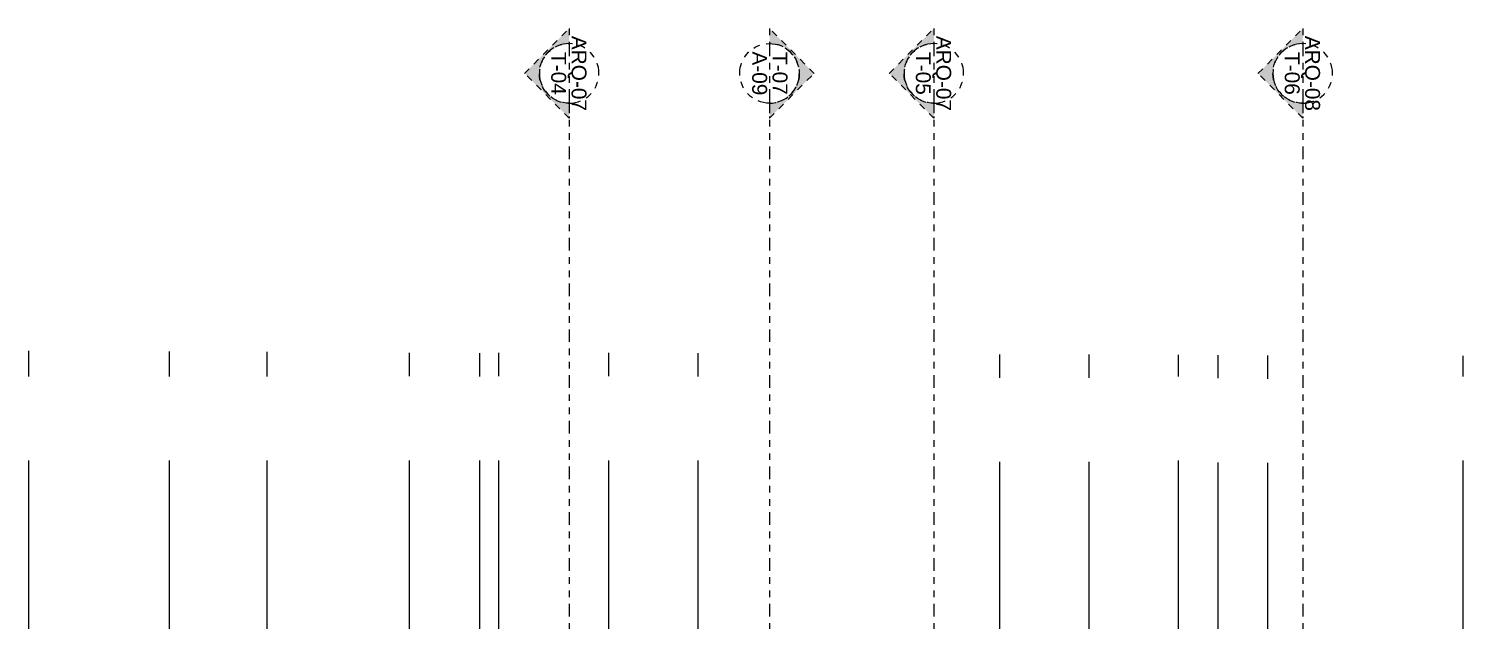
# Model space of a CAD drawing. Header units: metres. Extents: x -54 to 264, y -14 to 31.
# Drawn here: x 22.64 to 44.3, y 21.88 to 30.82 of the extents above; entities that cross this region are included whole.
import ezdxf
from ezdxf.enums import TextEntityAlignment as Align

# ---------------------------------------------------------------- set-up
doc = ezdxf.new("R2010")
doc.units = ezdxf.units.M
doc.header["$LTSCALE"] = 0.001
doc.linetypes.add('CENTERX2', pattern=[101.6, 63.5, -12.7, 12.7, -12.7])
doc.linetypes.add('DIVIDEX2', pattern=[63.5, 25.4, -12.7, 0, -12.7, 0, -12.7])
doc.layers.get('0').update_dxf_attribs({"lineweight": 13, "true_color": 0x000000})
for name, color, linetype, lineweight, true_color in [('JACH-Anotaciones-Lineas-CORTE', 7, 'DIVIDEX2', 18, 0x000000), ('JACH-Anotaciones-Lineas-CORTE @ 0.075', 7, 'DIVIDEX2', 18, 0x000000), ('JACH-Anotaciones-Lineas-EJES', 7, 'CENTERX2', 9, 0x666666)]:
    doc.layers.add(name, color=color, linetype=linetype, lineweight=lineweight, true_color=true_color)
doc.styles.add('01c-Arial-JACH(3mm)', font='arial.ttf', dxfattribs={"height": 3})

# ---------------------------------------------------------------- blocks, each defined once
blk = doc.blocks.new('*U290')
at = {"lineweight": 0, "ltscale": 100}
h = blk.add_hatch(color=256, dxfattribs=at)
h.dxf.hatch_style = 1
h.paths.add_polyline_path([(-815.98, 9), (-824.98, 0), (-821.98, 0, -1), (-809.98, 0), (-806.98, 0)])
at = {"lineweight": 0}
blk.add_lwpolyline([(-815.98, 9), (-824.98, 0), (-821.98, 0, -1), (-809.98, 0), (-806.98, 0), (-815.98, 9)], format="xyb", close=True, dxfattribs=at)
at = {"lineweight": 0, "ltscale": 100}
blk.add_lwpolyline([(-821.98, 0), (-809.98, 0)], dxfattribs=at)
at = {"linetype": 'DIVIDEX2', "lineweight": 0, "ltscale": 100}
blk.add_lwpolyline([(-810.48, 0), (-344.58, 0)], dxfattribs=at)
at = {"lineweight": 0, "ltscale": 100}
blk.add_circle((-815.98, 0), 6, dxfattribs=at)
at = {"lineweight": 0, "ltscale": 100, "style": '01c-Arial-JACH(3mm)'}
for tag, p in [('JACH-SECCIONMURO', (-815.98, 2.11)), ('NO.DEPLANO', (-815.98, -1.99))]:
    blk.add_attdef(tag, text='', height=3, dxfattribs=at).set_placement(p, align=Align.MIDDLE_CENTER)
blk = doc.blocks.new('*U648')
at = {"layer": 'JACH-Anotaciones-Lineas-CORTE @ 0.075'}
ref = blk.add_blockref('*U290', (36.302, -31.058), dxfattribs=dict(at, xscale=-0.075, yscale=0.075, zscale=0.075, rotation=90))
ref.add_attrib('NO.DEPLANO', 'ARQ-07', dxfattribs={"layer": '0', "lineweight": 0, "ltscale": 100, "height": 0.225, "rotation": 270, "style": '01c-Arial-JACH(3mm)'}).set_placement((36.451, 30.14), align=Align.MIDDLE_CENTER)
ref.add_attrib('JACH-SECCIONMURO', 'T-05', dxfattribs={"layer": '0', "lineweight": 0, "ltscale": 100, "height": 0.225, "rotation": 270, "style": '01c-Arial-JACH(3mm)'}).set_placement((36.143, 30.14), align=Align.MIDDLE_CENTER)
blk = doc.blocks.new('*U292')
at = {"lineweight": 0, "ltscale": 100}
h = blk.add_hatch(color=256, dxfattribs=at)
h.dxf.hatch_style = 1
h.paths.add_polyline_path([(-815.98, 9), (-824.98, 0), (-821.98, 0, -1), (-809.98, 0), (-806.98, 0)])
at = {"lineweight": 0}
blk.add_lwpolyline([(-815.98, 9), (-824.98, 0), (-821.98, 0, -1), (-809.98, 0), (-806.98, 0), (-815.98, 9)], format="xyb", close=True, dxfattribs=at)
at = {"lineweight": 0, "ltscale": 100}
blk.add_lwpolyline([(-821.98, 0), (-809.98, 0)], dxfattribs=at)
at = {"linetype": 'DIVIDEX2', "lineweight": 0, "ltscale": 100}
blk.add_lwpolyline([(-810.48, 0), (-344.58, 0)], dxfattribs=at)
at = {"lineweight": 0, "ltscale": 100}
blk.add_circle((-815.98, 0), 6, dxfattribs=at)
at = {"lineweight": 0, "ltscale": 100, "style": '01c-Arial-JACH(3mm)'}
for tag, p in [('JACH-SECCIONMURO', (-815.98, 2.11)), ('NO.DEPLANO', (-815.98, -1.99))]:
    blk.add_attdef(tag, text='', height=3, dxfattribs=at).set_placement(p, align=Align.MIDDLE_CENTER)
blk = doc.blocks.new('*U650')
at = {"layer": 'JACH-Anotaciones-Lineas-CORTE @ 0.075'}
ref = blk.add_blockref('*U292', (30.796, -31.058), dxfattribs=dict(at, xscale=-0.075, yscale=0.075, zscale=0.075, rotation=90))
ref.add_attrib('NO.DEPLANO', 'ARQ-07', dxfattribs={"layer": '0', "lineweight": 0, "ltscale": 100, "height": 0.225, "rotation": 270, "style": '01c-Arial-JACH(3mm)'}).set_placement((30.945, 30.14), align=Align.MIDDLE_CENTER)
ref.add_attrib('JACH-SECCIONMURO', 'T-04', dxfattribs={"layer": '0', "lineweight": 0, "ltscale": 100, "height": 0.225, "rotation": 270, "style": '01c-Arial-JACH(3mm)'}).set_placement((30.638, 30.14), align=Align.MIDDLE_CENTER)
blk = doc.blocks.new('*U293')
at = {"lineweight": 0, "ltscale": 100}
h = blk.add_hatch(color=256, dxfattribs=at)
h.dxf.hatch_style = 1
h.paths.add_polyline_path([(-815.98, 9), (-824.98, 0), (-821.98, 0, -1), (-809.98, 0), (-806.98, 0)])
at = {"lineweight": 0}
blk.add_lwpolyline([(-815.98, 9), (-824.98, 0), (-821.98, 0, -1), (-809.98, 0), (-806.98, 0), (-815.98, 9)], format="xyb", close=True, dxfattribs=at)
at = {"lineweight": 0, "ltscale": 100}
blk.add_lwpolyline([(-821.98, 0), (-809.98, 0)], dxfattribs=at)
at = {"linetype": 'DIVIDEX2', "lineweight": 0, "ltscale": 100}
blk.add_lwpolyline([(-810.48, 0), (-344.58, 0)], dxfattribs=at)
at = {"lineweight": 0, "ltscale": 100}
blk.add_circle((-815.98, 0), 6, dxfattribs=at)
at = {"lineweight": 0, "ltscale": 100, "style": '01c-Arial-JACH(3mm)'}
for tag, p in [('JACH-SECCIONMURO', (-815.98, 2.11)), ('NO.DEPLANO', (-815.98, -1.99))]:
    blk.add_attdef(tag, text='', height=3, dxfattribs=at).set_placement(p, align=Align.MIDDLE_CENTER)
blk = doc.blocks.new('*U651')
at = {"layer": 'JACH-Anotaciones-Lineas-CORTE @ 0.075'}
ref = blk.add_blockref('*U293', (41.871, -31.058), dxfattribs=dict(at, xscale=-0.075, yscale=0.075, zscale=0.075, rotation=90))
ref.add_attrib('NO.DEPLANO', 'ARQ-08', dxfattribs={"layer": '0', "lineweight": 0, "ltscale": 100, "height": 0.225, "rotation": 270, "style": '01c-Arial-JACH(3mm)'}).set_placement((42.02, 30.14), align=Align.MIDDLE_CENTER)
ref.add_attrib('JACH-SECCIONMURO', 'T-06', dxfattribs={"layer": '0', "lineweight": 0, "ltscale": 100, "height": 0.225, "rotation": 270, "style": '01c-Arial-JACH(3mm)'}).set_placement((41.713, 30.14), align=Align.MIDDLE_CENTER)
blk = doc.blocks.new('*U296')
at = {"lineweight": 0, "ltscale": 100}
h = blk.add_hatch(color=256, dxfattribs=at)
h.dxf.hatch_style = 1
h.paths.add_polyline_path([(-815.98, 9), (-824.98, 0), (-821.98, 0, -1), (-809.98, 0), (-806.98, 0)])
at = {"lineweight": 0}
blk.add_lwpolyline([(-815.98, 9), (-824.98, 0), (-821.98, 0, -1), (-809.98, 0), (-806.98, 0), (-815.98, 9)], format="xyb", close=True, dxfattribs=at)
at = {"lineweight": 0, "ltscale": 100}
blk.add_lwpolyline([(-821.98, 0), (-809.98, 0)], dxfattribs=at)
at = {"linetype": 'DIVIDEX2', "lineweight": 0, "ltscale": 100}
blk.add_lwpolyline([(-810.48, 0), (-344.58, 0)], dxfattribs=at)
at = {"lineweight": 0, "ltscale": 100}
blk.add_circle((-815.98, 0), 6, dxfattribs=at)
at = {"lineweight": 0, "ltscale": 100, "style": '01c-Arial-JACH(3mm)'}
for tag, p in [('JACH-SECCIONMURO', (-815.98, 2.11)), ('NO.DEPLANO', (-815.98, -1.99))]:
    blk.add_attdef(tag, text='', height=3, dxfattribs=at).set_placement(p, align=Align.MIDDLE_CENTER)
blk = doc.blocks.new('*U654')
at = {"layer": 'JACH-Anotaciones-Lineas-CORTE @ 0.075', "xscale": 0.075, "yscale": 0.075, "zscale": 0.075, "rotation": 270}
blk.add_blockref('*U296', (33.821, -31.058), dxfattribs=at).add_auto_attribs({'NO.DEPLANO': 'A-09', 'JACH-SECCIONMURO': 'T-07'})

msp = doc.modelspace()

# ---------------------------------------------------------------- linework, layer by layer
at = {"layer": 'JACH-Anotaciones-Lineas-EJES', "ltscale": 100}
for points in [[(22.636, -2.375), (22.636, 25.95)], [(24.761, -2.375), (24.761, 25.943)], [(26.236, -2.375), (26.236, 25.938)], [(28.386, -2.372), (28.386, 25.919)], [(29.446, -2.375), (29.446, 25.915)], [(29.736, -2.372), (29.736, 25.919)], [(31.396, -2.372), (31.396, 25.919)], [(32.746, -2.375), (32.746, 25.915)], [(37.296, -2.396), (37.296, 25.895)], [(38.646, -2.396), (38.646, 25.895)], [(39.996, -2.375), (39.996, 25.89)], [(40.596, -2.402), (40.596, 25.888)], [(41.346, -2.409), (41.346, 25.882)], [(44.296, -2.375), (44.296, 25.875)]]:
    msp.add_lwpolyline(points, dxfattribs=at)

# ---------------------------------------------------------------- block references
at = {"layer": 'JACH-Anotaciones-Lineas-CORTE', "lineweight": 0}
for name in ['*U651', '*U648', '*U650', '*U654']:
    msp.add_blockref(name, (0, 0), dxfattribs=at)

doc.saveas('drawing.dxf')
